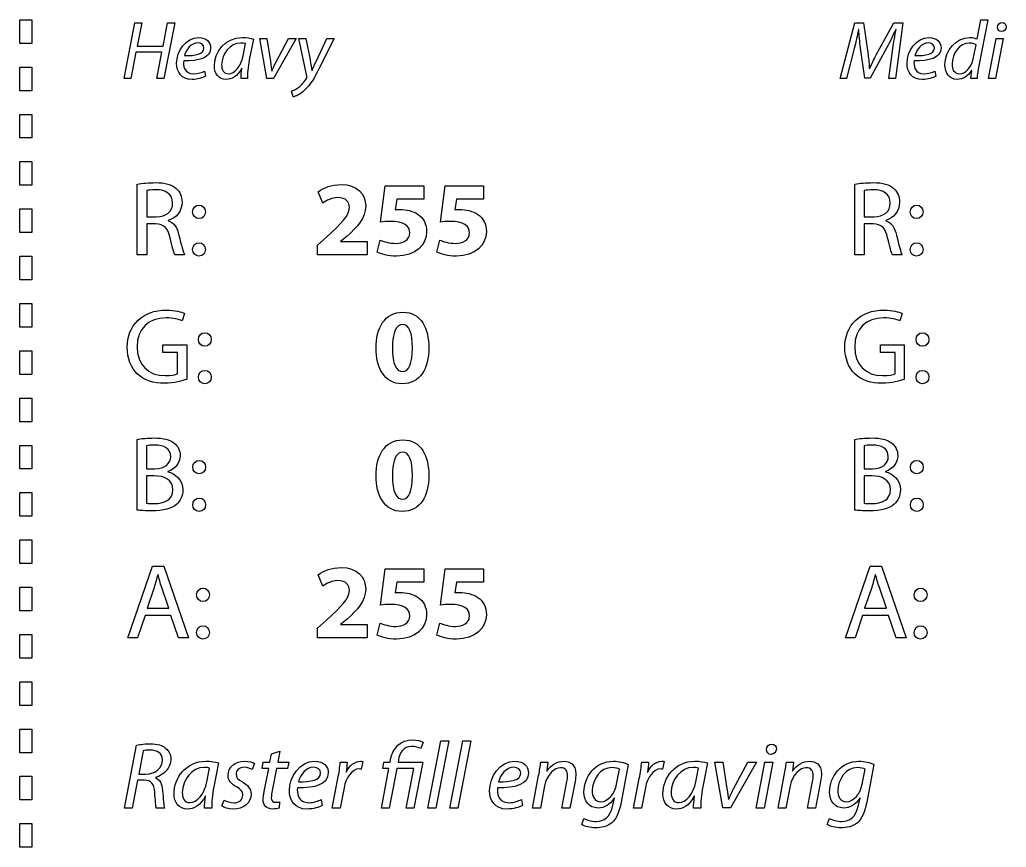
# Model space of a CAD drawing. Extents: x 0 to 808, y 79 to 394.
# Drawn here: x 648.8 to 696.06, y 276.25 to 315.88 of the extents above; entities that cross this region are included whole.
import ezdxf

# ---------------------------------------------------------------- set-up
doc = ezdxf.new("R2010")
doc.units = 0
doc.layers.add('Design_Template', color=7, linetype='CONTINUOUS')

msp = doc.modelspace()

# ---------------------------------------------------------------- linework, layer by layer
at = {"layer": 'Design_Template', "color": 7}
for points in [[(649.375411, 314.742747), (648.802456, 314.742747), (648.802456, 315.874754), (649.375411, 315.874754), (649.375411, 314.742747), (649.375411, 314.742747), (649.375411, 314.742747)], [(654.648023, 315.733536), (654.42715, 314.607472), (655.671034, 314.607472), (655.888183, 315.733536), (656.225653, 315.733536), (655.707416, 313.062), (655.37453, 313.062), (655.615171, 314.318527), (654.371287, 314.318527), (654.130073, 313.062), (653.797759, 313.062), (654.315423, 315.733536), (654.648023, 315.733536), (654.648023, 315.733536)], [(688.784074, 314.505026), (688.414805, 313.062), (688.101399, 313.062), (688.803554, 315.733536), (689.228687, 315.733536), (689.441253, 314.203629)], [(689.834586, 314.19146), (690.673391, 315.733536), (691.106545, 315.733536), (690.76134, 313.062), (690.441345, 313.062), (690.441345, 313.062)], [(694.668889, 314.956696), (694.841921, 315.876452), (695.173661, 315.876452), (695.173661, 315.876169), (695.173661, 315.876169)], [(695.173661, 315.876169), (694.748529, 313.668756)], [(689.000651, 315.408933), (688.992916, 315.408933)], [(690.782825, 315.408933), (690.766496, 315.408933)], [(695.840007, 315.309882), (695.834564, 315.309882), (695.834564, 315.309599), (695.834564, 315.309599)], [(659.994548, 314.949055), (659.797165, 313.950059)], [(661.089177, 313.862612), (661.682758, 314.980185), (662.047443, 314.980185), (660.967424, 313.062), (660.639121, 313.062), (660.301651, 314.980185), (660.643132, 314.980185), (660.643132, 314.980185), (660.643132, 314.980185)], [(660.643132, 314.980185), (660.81158, 313.886667)], [(662.560524, 313.175767), (662.171201, 314.979336), (662.516406, 314.979336), (662.516406, 314.980185), (662.516406, 314.980185)], [(662.516406, 314.980185), (662.708919, 313.94921)], [(663.014304, 313.90959), (663.507904, 314.979336), (663.860844, 314.979336), (663.134624, 313.521029)], [(695.212909, 313.062), (695.586189, 314.980185), (695.919075, 314.980185), (695.545795, 313.062), (695.212909, 313.062), (695.212909, 313.062), (695.212909, 313.062)], [(657.627959, 314.519459), (657.627959, 314.524553), (657.627959, 314.524553)], [(659.509255, 314.156085), (659.621554, 314.734823), (659.621554, 314.734823)], [(690.345088, 314.548608), (689.542093, 313.077848), (689.285409, 313.077848), (689.085161, 314.517195)], [(690.441345, 313.062), (690.633857, 314.505026)], [(692.618285, 314.519459), (692.618285, 314.524553), (692.618285, 314.524553)], [(694.483824, 314.009207), (694.61589, 314.678789), (694.61589, 314.678789)], [(649.375411, 312.478733), (648.802456, 312.478733), (648.802456, 313.61074), (649.375411, 313.61074), (649.375411, 312.478733), (649.375411, 312.478733), (649.375411, 312.478733)], [(657.652023, 313.418299), (657.700152, 313.172937), (657.700152, 313.172937)], [(659.448522, 313.557536), (659.440787, 313.557536)], [(660.872027, 313.414903), (660.883773, 313.414903)], [(662.79744, 313.441788), (662.805175, 313.441788)], [(689.50571, 313.533764), (689.517456, 313.533764)], [(692.642349, 313.418299), (692.69105, 313.172937), (692.69105, 313.172937)], [(694.664018, 313.061434), (694.35978, 313.061434), (694.411919, 313.442071), (694.404757, 313.442071)], [(659.712654, 313.062), (659.404404, 313.062), (659.404404, 313.062), (659.404404, 313.062)], [(661.897902, 312.180733), (661.817975, 312.461753)], [(649.375411, 310.21472), (648.802456, 310.21472), (648.802456, 311.346727), (649.375411, 311.346727), (649.375411, 310.21472), (649.375411, 310.21472), (649.375411, 310.21472)], [(649.375411, 307.950706), (648.802456, 307.950706), (648.802456, 309.082713), (649.375411, 309.082713), (649.375411, 307.950706), (649.375411, 307.950706), (649.375411, 307.950706)], [(655.307208, 306.103554), (654.884081, 306.103554), (654.884081, 304.615531), (654.435457, 304.615531), (654.435457, 308.005043), (654.435171, 308.005043), (654.435171, 308.005043)], [(654.884081, 307.695156), (654.884081, 306.441175), (654.884081, 306.441175)], [(666.093361, 306.191002), (666.314235, 307.928349), (668.16058, 307.928349), (668.16144, 307.291595), (668.16144, 307.291595), (668.16144, 307.291595)], [(668.955268, 306.191002), (669.176715, 307.928349), (671.02306, 307.928349), (671.023633, 307.291595), (671.023633, 307.291595), (671.023633, 307.291595)], [(689.684472, 306.103554), (689.261345, 306.103554), (689.261345, 304.615531), (688.812722, 304.615531), (688.812722, 308.005043), (688.812435, 308.005043), (688.812435, 308.005043)], [(689.261345, 307.695156), (689.261345, 306.441175), (689.261345, 306.441175)], [(663.323986, 307.087551), (663.102539, 307.643084)], [(668.16144, 307.291595), (666.861693, 307.291595), (666.7895, 306.781909)], [(671.023633, 307.291595), (669.723886, 307.291595), (669.651694, 306.781909)], [(649.375411, 305.686693), (648.802456, 305.686693), (648.802456, 306.8187), (649.375411, 306.8187), (649.375411, 305.686693), (649.375411, 305.686693), (649.375411, 305.686693)], [(654.884081, 306.441175), (655.34359, 306.441175)], [(655.921415, 306.267412), (655.921415, 306.251847)], [(657.389897, 306.359105), (657.385027, 306.359105), (657.385027, 306.359105)], [(689.261345, 306.441175), (689.720854, 306.441175)], [(690.298679, 306.267412), (690.298679, 306.251847)], [(691.767161, 306.359105), (691.762291, 306.359105), (691.762291, 306.359105)], [(664.484505, 305.518307), (664.175109, 305.263605), (664.175109, 305.253983), (665.439047, 305.253983), (665.439047, 304.616947), (663.060427, 304.61638), (663.060427, 304.61638), (663.060427, 304.61638)], [(663.060427, 304.61638), (663.060427, 305.085031), (663.494153, 305.472461)], [(665.922907, 304.748542), (666.062135, 305.329828)], [(668.7851, 304.748542), (668.924328, 305.329828)], [(649.375411, 303.422679), (648.802456, 303.422679), (648.802456, 304.554686), (649.375411, 304.554686), (649.375411, 303.422679), (649.375411, 303.422679), (649.375411, 303.422679)], [(656.700346, 304.61638), (656.23654, 304.61638)], [(657.389897, 304.560629), (657.385027, 304.560629), (657.385027, 304.560629)], [(691.07761, 304.61638), (690.613804, 304.61638)], [(691.767161, 304.560629), (691.762291, 304.560629), (691.762291, 304.560629)], [(649.375411, 301.158666), (648.802456, 301.158666), (648.802456, 302.290673), (649.375411, 302.290673), (649.375411, 301.158666), (649.375411, 301.158666), (649.375411, 301.158666)], [(656.699487, 301.816928), (656.591485, 301.454969)], [(691.076751, 301.816928), (690.968749, 301.454969)], [(656.364308, 298.926914), (656.364308, 299.951098), (655.657569, 299.951098), (655.657569, 300.308246), (656.802332, 300.308246), (656.803191, 298.656931), (656.803191, 298.656931), (656.803191, 298.656931)], [(657.668639, 300.246551), (657.663769, 300.246551), (657.663769, 300.246551)], [(666.660299, 300.154859), (666.660299, 300.154859)], [(668.398356, 300.174952), (668.398356, 300.174952)], [(690.741573, 298.926914), (690.741573, 299.951098), (690.034833, 299.951098), (690.034833, 300.308246), (691.179596, 300.308246), (691.180456, 298.656931), (691.180456, 298.656931), (691.180456, 298.656931)], [(692.045903, 300.246551), (692.041033, 300.246551), (692.041033, 300.246551)], [(649.375411, 298.894652), (648.802456, 298.894652), (648.802456, 300.026659), (649.375411, 300.026659), (649.375411, 298.894652), (649.375411, 298.894652), (649.375411, 298.894652)], [(657.668639, 298.447793), (657.663769, 298.447793), (657.663769, 298.447793)], [(692.045903, 298.447793), (692.041033, 298.447793), (692.041033, 298.447793)], [(649.375411, 296.630639), (648.802456, 296.630639), (648.802456, 297.762646), (649.375411, 297.762646), (649.375411, 296.630639), (649.375411, 296.630639), (649.375411, 296.630639)], [(649.375411, 294.366625), (648.802456, 294.366625), (648.802456, 295.498632), (649.375411, 295.498632), (649.375411, 294.366625), (649.375411, 294.366625), (649.375411, 294.366625)], [(654.425144, 292.401178), (654.425144, 295.779936), (654.425144, 295.779936), (654.425144, 295.779936)], [(654.874054, 295.478822), (654.874054, 294.373134), (654.874054, 294.373134)], [(688.802408, 292.401178), (688.802408, 295.779936), (688.802408, 295.779936), (688.802408, 295.779936)], [(689.251318, 295.478822), (689.251318, 294.373134), (689.251318, 294.373134)], [(655.244755, 294.036928), (654.873195, 294.036928), (654.874054, 292.727479), (654.874054, 292.727479), (654.874054, 292.727479)], [(654.874054, 294.373134), (655.281425, 294.373134)], [(655.899929, 294.240689), (655.899929, 294.230501)], [(657.400783, 294.134281), (657.395053, 294.134281), (657.395053, 294.134281)], [(666.660299, 294.042305), (666.660299, 294.042305)], [(668.398356, 294.062398), (668.398356, 294.062398)], [(689.62202, 294.036928), (689.250459, 294.036928), (689.251318, 292.727479), (689.251318, 292.727479), (689.251318, 292.727479)], [(689.251318, 294.373134), (689.658689, 294.373134)], [(690.277193, 294.240689), (690.277193, 294.230501)], [(691.778047, 294.134281), (691.772318, 294.134281), (691.772318, 294.134281)], [(649.375411, 292.102612), (648.802456, 292.102612), (648.802456, 293.234618), (649.375411, 293.234618), (649.375411, 292.102612), (649.375411, 292.102612), (649.375411, 292.102612)], [(657.400783, 292.334956), (657.395053, 292.334956), (657.395053, 292.334956)], [(691.778047, 292.334956), (691.772318, 292.334956), (691.772318, 292.334956)], [(649.375411, 289.838598), (648.802456, 289.838598), (648.802456, 290.970605), (649.375411, 290.970605), (649.375411, 289.838598), (649.375411, 289.838598), (649.375411, 289.838598)], [(654.806732, 287.358371), (654.445771, 286.278437), (653.981391, 286.278437), (655.162537, 289.713228), (655.704265, 289.713228), (656.891713, 286.278437), (656.411577, 286.278437), (656.040016, 287.358371), (654.806732, 287.358371), (654.806732, 287.358371)], [(655.425809, 289.319856), (655.415782, 289.319856)], [(663.323986, 288.749042), (663.102539, 289.304857)], [(666.093361, 287.852492), (666.314235, 289.590406), (668.16058, 289.590406), (668.16144, 288.953652), (668.16144, 288.953652), (668.16144, 288.953652)], [(668.955268, 287.852492), (669.176715, 289.590406), (671.02306, 289.590406), (671.023633, 288.953652), (671.023633, 288.953652), (671.023633, 288.953652)], [(689.183996, 287.358371), (688.823035, 286.278437), (688.358655, 286.278437), (689.539801, 289.713228), (690.081529, 289.713228), (691.268977, 286.278437), (690.788841, 286.278437), (690.41728, 287.358371), (689.183996, 287.358371), (689.183996, 287.358371)], [(689.803073, 289.319856), (689.793047, 289.319856)], [(668.16144, 288.953652), (666.861693, 288.953652), (666.7895, 288.443683)], [(671.023633, 288.953652), (669.723886, 288.953652), (669.651694, 288.443683)], [(649.375411, 287.574585), (648.802456, 287.574585), (648.802456, 288.706591), (649.375411, 288.706591), (649.375411, 287.574585), (649.375411, 287.574585), (649.375411, 287.574585)], [(655.240745, 288.69895), (654.90041, 287.704765), (655.947198, 287.704765), (655.947198, 287.704765)], [(655.947198, 287.704765), (655.606576, 288.693007)], [(689.618009, 288.69895), (689.277674, 287.704765), (690.324462, 287.704765), (690.324462, 287.704765)], [(690.324462, 287.704765), (689.98384, 288.693007)], [(657.580691, 288.021161), (657.57582, 288.021161), (657.57582, 288.021161)], [(691.957955, 288.021161), (691.953085, 288.021161), (691.953085, 288.021161)], [(664.484505, 287.179514), (664.175109, 286.925379), (664.175109, 286.914908), (665.439047, 286.914908), (665.439047, 286.278154), (663.060427, 286.278154), (663.060427, 286.278154)], [(663.060427, 286.278154), (663.060427, 286.746805), (663.494153, 287.133951)], [(665.922907, 286.410316), (666.062135, 286.991318)], [(668.7851, 286.410316), (668.924328, 286.991318)], [(649.375411, 285.310571), (648.802456, 285.310571), (648.802456, 286.442578), (649.375411, 286.442578), (649.375411, 285.310571), (649.375411, 285.310571), (649.375411, 285.310571)], [(657.580691, 286.222403), (657.57582, 286.222403), (657.57582, 286.222403)], [(691.957955, 286.222403), (691.953085, 286.222403), (691.953085, 286.222403)], [(649.375411, 283.046558), (648.802456, 283.046558), (648.802456, 284.178564), (649.375411, 284.178564), (649.375411, 283.046558), (649.375411, 283.046558), (649.375411, 283.046558)], [(649.375411, 280.782544), (648.802456, 280.782544), (648.802456, 281.914551), (649.375411, 281.914551), (649.375411, 280.782544), (649.375411, 280.782544), (649.375411, 280.782544)], [(668.129641, 281.282042), (668.015623, 280.982909)], [(668.358536, 278.133931), (668.977327, 281.349396), (669.357768, 281.349396), (668.733821, 278.133931), (668.358536, 278.133931), (668.358536, 278.133931)], [(669.407615, 278.133931), (670.026979, 281.349396), (670.407421, 281.349396), (669.783473, 278.133931), (669.407615, 278.133931), (669.407615, 278.133931)], [(654.786965, 279.465737), (654.447203, 279.465737), (654.194817, 278.133931), (653.814375, 278.133931), (654.397356, 281.141673), (654.397356, 281.141673)], [(654.722794, 280.874237), (654.50679, 279.755531), (654.50679, 279.755531)], [(660.510206, 278.921242), (660.730794, 280.031458), (660.409653, 280.031458), (660.469527, 280.325779), (660.785798, 280.325779), (660.863433, 280.729057), (661.263069, 280.851596), (661.263069, 280.851596)], [(661.263069, 280.851596), (661.161656, 280.326628), (661.693071, 280.326628), (661.63377, 280.032307), (661.102355, 280.032307), (660.895232, 278.967371)], [(658.325531, 280.290121), (658.10122, 279.148775)], [(660.049551, 280.267764), (659.943841, 279.981649)], [(664.15964, 280.326345), (664.494245, 280.326345)], [(665.23221, 280.366532), (665.158872, 279.995233)], [(666.126019, 278.133931), (666.488699, 280.026647), (666.195633, 280.026647), (666.25035, 280.326345), (666.548573, 280.326345), (666.566335, 280.435018)], [(666.943052, 280.426528), (666.924717, 280.326345), (668.112452, 280.326345), (667.689898, 278.133931), (667.309456, 278.133931), (667.675861, 280.026647), (666.864557, 280.026647), (666.501877, 278.133931), (666.126019, 278.133931), (666.126019, 278.133931)], [(673.766939, 280.326345), (674.106701, 280.326345), (674.052557, 279.8959), (674.060865, 279.8959)], [(678.597518, 280.326345), (678.932123, 280.326345)], [(679.670661, 280.366532), (679.597323, 279.995233)], [(681.747334, 280.290121), (681.523023, 279.148775)], [(682.99838, 279.049725), (683.677045, 280.327194), (684.094442, 280.327194), (682.860585, 278.13478), (682.484727, 278.13478), (682.099701, 280.327194), (682.489883, 280.326345), (682.489883, 280.326345), (682.489883, 280.326345)], [(682.489883, 280.326345), (682.682969, 279.075478)], [(684.080118, 278.133931), (684.505823, 280.326345), (684.886838, 280.326345), (684.459987, 278.133931), (684.080118, 278.133931), (684.080118, 278.133931)], [(684.795452, 280.701889), (684.790295, 280.701889), (684.790295, 280.701606), (684.790582, 280.701606)], [(685.532558, 280.326345), (685.872893, 280.326345), (685.818175, 279.8959), (685.827056, 279.8959)], [(657.771198, 279.384233), (657.899253, 280.045608), (657.899253, 280.045608)], [(663.215984, 279.801377), (663.215984, 279.805056), (663.215984, 279.805056)], [(664.434371, 279.850336), (664.448409, 279.850336)], [(672.804949, 279.801377), (672.804949, 279.805056), (672.804949, 279.805056), (672.804949, 279.805056)], [(677.39374, 279.270749), (677.535833, 279.999761), (677.535833, 279.999761)], [(677.952371, 280.221352), (677.613182, 278.409858)], [(678.872822, 279.850336), (678.88686, 279.850336)], [(681.193574, 279.384233), (681.321629, 280.045608), (681.321629, 280.045608)], [(689.159359, 279.270749), (689.301452, 279.999761), (689.301452, 279.999761)], [(689.718276, 280.221352), (689.378514, 278.409858)], [(649.375411, 278.51853), (648.802456, 278.51853), (648.802456, 279.650537), (649.375411, 279.650537), (649.375411, 278.51853), (649.375411, 278.51853), (649.375411, 278.51853)], [(654.50679, 279.755531), (654.846552, 279.755531)], [(655.305202, 279.59705), (655.300619, 279.587994)], [(663.774901, 278.133931), (664.045049, 279.546959)], [(673.364152, 278.133931), (673.661802, 279.687327)], [(675.404729, 279.410835), (675.156926, 278.133365), (674.776485, 278.133365), (675.01999, 279.397251)], [(678.213352, 278.133931), (678.4835, 279.546959)], [(685.129771, 278.133931), (685.427421, 279.687327)], [(687.170061, 279.410835), (686.923404, 278.133365), (686.54239, 278.133365), (686.785895, 279.397251)], [(664.337255, 279.098118), (664.153051, 278.133931), (663.774901, 278.133931), (663.774901, 278.133931), (663.774901, 278.133931)], [(673.945987, 279.197169), (673.744594, 278.132516), (673.364152, 278.132516), (673.364152, 278.133931), (673.364152, 278.133931)], [(678.775706, 279.098118), (678.592075, 278.133931), (678.213352, 278.133931), (678.213352, 278.133931), (678.213352, 278.133931)], [(685.711892, 279.197169), (685.509926, 278.132516), (685.130057, 278.132516), (685.130057, 278.133931), (685.129771, 278.133931), (685.129771, 278.133931)], [(657.703016, 278.700218), (657.693563, 278.700218)], [(658.485672, 278.23751), (658.590809, 278.514002), (658.590809, 278.514002)], [(661.243588, 278.423442), (661.225254, 278.124309)], [(663.244631, 278.542303), (663.298776, 278.26015), (663.298776, 278.26015)], [(672.83331, 278.542303), (672.88774, 278.26015), (672.88774, 278.26015)], [(677.219276, 278.2743), (677.292614, 278.600035), (677.279149, 278.600035)], [(681.124819, 278.700218), (681.115366, 278.700218)], [(682.751151, 278.537209), (682.765188, 278.537209)], [(688.984894, 278.2743), (689.058233, 278.600035), (689.044768, 278.600035)], [(655.740361, 278.133931), (655.345882, 278.133931)], [(658.00439, 278.133931), (657.652023, 278.133931), (657.652023, 278.133931), (657.652023, 278.133931)], [(681.426193, 278.133931), (681.073827, 278.133931), (681.073827, 278.133931), (681.073827, 278.133931)], [(675.724438, 277.34096), (675.834445, 277.634999), (675.834445, 277.634999)], [(687.48977, 277.34096), (687.600064, 277.634999), (687.600064, 277.634999)], [(649.375411, 276.254517), (648.802456, 276.254517), (648.802456, 277.386524), (649.375411, 277.386524), (649.375411, 276.254517), (649.375411, 276.254517), (649.375411, 276.254517)]]:
    msp.add_lwpolyline(points, dxfattribs=at)
for points in [[(695.646635, 315.515908), (695.650646, 315.642692), (695.746902, 315.737781), (695.867223, 315.737781)], [(695.867223, 315.737781), (695.987543, 315.737781), (696.064319, 315.65005), (696.064319, 315.531473)], [(688.992916, 315.408933), (688.932469, 315.163005), (688.847958, 314.758595), (688.784074, 314.505026)], [(689.085161, 314.517195), (689.044195, 314.826233), (689.01698, 315.136119), (689.000651, 315.408933)], [(690.766496, 315.408933), (690.641592, 315.139232), (690.493483, 314.822271), (690.345088, 314.548608)], [(690.633857, 314.505026), (690.67024, 314.758595), (690.730687, 315.151118), (690.782825, 315.408933)], [(695.834564, 315.309599), (695.721979, 315.309599), (695.646635, 315.396764), (695.646635, 315.515908)], [(696.064319, 315.531473), (696.059735, 315.401009), (695.96749, 315.309882), (695.840007, 315.309882)], [(656.319904, 313.790163), (656.319904, 314.369468), (656.753631, 315.023202), (657.379011, 315.023202)], [(657.330882, 314.766236), (657.014325, 314.766236), (656.776836, 314.46116), (656.696908, 314.159198)], [(657.627959, 314.524553), (657.627959, 314.679072), (657.507639, 314.766236), (657.330882, 314.766236)], [(657.379011, 315.023202), (657.74828, 315.023202), (657.9491, 314.805007), (657.9491, 314.531911)], [(658.128721, 313.652625), (658.128721, 314.31881), (658.626046, 315.024617), (659.472586, 315.024617)], [(659.472586, 315.024617), (659.65765, 315.024617), (659.861909, 314.992638), (659.994548, 314.949055)], [(691.31023, 313.790163), (691.31023, 314.369468), (691.743956, 315.023202), (692.369909, 315.023202)], [(692.321781, 314.766236), (692.005224, 314.766236), (691.767734, 314.46116), (691.687807, 314.159198)], [(692.618285, 314.524553), (692.618285, 314.679072), (692.497964, 314.766236), (692.321781, 314.766236)], [(692.369909, 315.023202), (692.739178, 315.023202), (692.939426, 314.805007), (692.939426, 314.531911)], [(693.124204, 313.7163), (693.124204, 314.397768), (693.637857, 315.024051), (694.324257, 315.024051)], [(694.324257, 315.024051), (694.448588, 315.024051), (694.584378, 314.996034), (694.668889, 314.956696)], [(657.9491, 314.531911), (657.9491, 314.028734), (657.375, 313.893459), (656.656515, 313.905062)], [(656.696908, 314.159198), (657.218297, 314.15467), (657.627959, 314.223439), (657.627959, 314.519459)], [(659.388935, 314.762557), (658.887027, 314.762557), (658.477937, 314.243249), (658.47364, 313.712055)], [(659.621554, 314.734823), (659.572853, 314.746709), (659.500661, 314.762557), (659.388935, 314.762557)], [(692.939426, 314.531911), (692.939426, 314.028734), (692.365898, 313.893459), (691.646841, 313.905062)], [(691.687807, 314.159198), (692.208622, 314.15467), (692.618285, 314.223439), (692.618285, 314.519459)], [(694.294749, 314.758029), (693.829797, 314.758029), (693.468263, 314.269851), (693.468263, 313.759033)], [(694.61589, 314.678789), (694.548282, 314.722371), (694.435123, 314.758029), (694.294749, 314.758029)], [(656.656515, 313.905062), (656.640186, 313.822143), (656.652504, 313.643568), (656.696908, 313.540839)], [(658.8071, 313.288118), (659.084123, 313.288118), (659.412999, 313.644983), (659.509255, 314.156085)], [(659.797165, 313.950059), (659.732707, 313.616966), (659.705492, 313.276232), (659.712654, 313.062)], [(660.81158, 313.886667), (660.840801, 313.668473), (660.864865, 313.521878), (660.872027, 313.414903)], [(660.883773, 313.414903), (660.924739, 313.517633), (660.976018, 313.6447), (661.089177, 313.862612)], [(662.708919, 313.94921), (662.753036, 313.72762), (662.777101, 313.584987), (662.79744, 313.441788)], [(662.805175, 313.441788), (662.857887, 313.565177), (662.91375, 313.69932), (663.014304, 313.90959)], [(689.441253, 314.203629), (689.469327, 313.973831), (689.501126, 313.731582), (689.50571, 313.533764)], [(689.517456, 313.533764), (689.601966, 313.731582), (689.718276, 313.969869), (689.834586, 314.19146)], [(691.646841, 313.905062), (691.630511, 313.822143), (691.64283, 313.643568), (691.687807, 313.540839)], [(693.833521, 313.287552), (694.089918, 313.287552), (694.399314, 313.576497), (694.483824, 314.009207)], [(657.058443, 313.017852), (656.544789, 313.017852), (656.319904, 313.36651), (656.319904, 313.790163)], [(656.696908, 313.540839), (656.773684, 313.369906), (656.929528, 313.282741), (657.130635, 313.282741)], [(657.130635, 313.282741), (657.35953, 313.282741), (657.531703, 313.354624), (657.652023, 313.418299)], [(658.68592, 313.018701), (658.345585, 313.018701), (658.128721, 313.288118), (658.128721, 313.652625)], [(658.47364, 313.712055), (658.47364, 313.498106), (658.550989, 313.288118), (658.8071, 313.288118)], [(659.440787, 313.557536), (659.228221, 313.161334), (658.962943, 313.018701), (658.68592, 313.018701)], [(659.404404, 313.062), (659.404404, 313.176616), (659.424458, 313.359435), (659.448522, 313.557536)], [(663.134624, 313.521029), (662.925496, 313.10445), (662.728972, 312.767961), (662.464267, 312.513543)], [(692.048768, 313.017852), (691.535114, 313.017852), (691.31023, 313.36651), (691.31023, 313.790163)], [(691.687807, 313.540839), (691.76401, 313.369906), (691.92014, 313.282741), (692.12096, 313.282741)], [(692.12096, 313.282741), (692.349856, 313.282741), (692.522028, 313.354624), (692.642349, 313.418299)], [(693.706039, 313.018135), (693.329608, 313.018135), (693.124204, 313.323211), (693.124204, 313.7163)], [(693.468263, 313.759033), (693.468263, 313.529236), (693.54819, 313.287552), (693.833521, 313.287552)], [(694.404757, 313.442071), (694.228, 313.168409), (693.982776, 313.018135), (693.706039, 313.018135)], [(694.748529, 313.668756), (694.708136, 313.470371), (694.676337, 313.248215), (694.664018, 313.061434)], [(657.700152, 313.172937), (657.555767, 313.089451), (657.319137, 313.017852), (657.058443, 313.017852)], [(662.174925, 312.647969), (662.302981, 312.747302), (662.443641, 312.901538), (662.548778, 313.088319)], [(662.548778, 313.088319), (662.564534, 313.119732), (662.564534, 313.143504), (662.560524, 313.175767)], [(692.69105, 313.172937), (692.546093, 313.089451), (692.309462, 313.017852), (692.048768, 313.017852)], [(661.817975, 312.461753), (661.901913, 312.49345), (662.042287, 312.544956), (662.174925, 312.647969)], [(662.464267, 312.513543), (662.247118, 312.295348), (662.011061, 312.204505), (661.897902, 312.180733)], [(654.435171, 308.005043), (654.662347, 308.050889), (654.987499, 308.076359), (655.296894, 308.076359)], [(655.327834, 307.736474), (655.111257, 307.736474), (654.956273, 307.716098), (654.884081, 307.695156)], [(655.296894, 308.076359), (655.77703, 308.076359), (656.085853, 307.989761), (656.303002, 307.796471)], [(656.127392, 307.093777), (656.127392, 307.536675), (655.80224, 307.730531), (655.327834, 307.736474)], [(656.303002, 307.796471), (656.47804, 307.643367), (656.576588, 307.409041), (656.576588, 307.143869)], [(663.102539, 307.643084), (663.354925, 307.831563), (663.747112, 307.984667), (664.200892, 307.984667)], [(664.200892, 307.984667), (664.958911, 307.984667), (665.376881, 307.546297), (665.376881, 306.944918)], [(688.812435, 308.005043), (689.039612, 308.050889), (689.364763, 308.076359), (689.674159, 308.076359)], [(689.705098, 307.736474), (689.488521, 307.736474), (689.333537, 307.716098), (689.261345, 307.695156)], [(689.674159, 308.076359), (690.154294, 308.076359), (690.463117, 307.989761), (690.680267, 307.796471)], [(690.504656, 307.093777), (690.504656, 307.536675), (690.179504, 307.730531), (689.705098, 307.736474)], [(690.680267, 307.796471), (690.855304, 307.643367), (690.953852, 307.409041), (690.953852, 307.143869)], [(664.041324, 307.362912), (663.751982, 307.362912), (663.499023, 307.220279), (663.323986, 307.087551)], [(664.59308, 306.878696), (664.59308, 307.148963), (664.428069, 307.362912), (664.041324, 307.362912)], [(655.34359, 306.441175), (655.823153, 306.441175), (656.127392, 306.700971), (656.127392, 307.093777)], [(656.576588, 307.143869), (656.576588, 306.690217), (656.287246, 306.389669), (655.921415, 306.267412)], [(657.085658, 306.675218), (657.085658, 306.863697), (657.214859, 307.000953), (657.395053, 307.000953)], [(657.395053, 307.000953), (657.57582, 307.000953), (657.694422, 306.863697), (657.699292, 306.675218)], [(663.494153, 305.472461), (664.226675, 306.119402), (664.58248, 306.492116), (664.59308, 306.878696)], [(665.376881, 306.944918), (665.376881, 306.389386), (664.968938, 305.946205), (664.484505, 305.518307)], [(666.7895, 306.781909), (666.861693, 306.792381), (666.923285, 306.792381), (667.006077, 306.792381)], [(667.006077, 306.792381), (667.325499, 306.792381), (667.650651, 306.720781), (667.887854, 306.552395)], [(669.651694, 306.781909), (669.723886, 306.792381), (669.785479, 306.792381), (669.868271, 306.792381)], [(669.868271, 306.792381), (670.187693, 306.792381), (670.512844, 306.720781), (670.750048, 306.552395)], [(689.720854, 306.441175), (690.200417, 306.441175), (690.504656, 306.700971), (690.504656, 307.093777)], [(690.953852, 307.143869), (690.953852, 306.690217), (690.66451, 306.389669), (690.298679, 306.267412)], [(691.462922, 306.675218), (691.462922, 306.863697), (691.592123, 307.000953), (691.772318, 307.000953)], [(691.772318, 307.000953), (691.953085, 307.000953), (692.071686, 306.863697), (692.076556, 306.675218)], [(657.385027, 306.359105), (657.209989, 306.359105), (657.085658, 306.496361), (657.085658, 306.675218)], [(657.699292, 306.675218), (657.699292, 306.496361), (657.580691, 306.359105), (657.389897, 306.359105)], [(667.887854, 306.552395), (668.140813, 306.384292), (668.295797, 306.109214), (668.295797, 305.721502)], [(670.750048, 306.552395), (671.003007, 306.384292), (671.157991, 306.109214), (671.157991, 305.721502)], [(691.762291, 306.359105), (691.587253, 306.359105), (691.462922, 306.496361), (691.462922, 306.675218)], [(692.076556, 306.675218), (692.076556, 306.496361), (691.957955, 306.359105), (691.767161, 306.359105)], [(656.00392, 305.436519), (655.901648, 305.910264), (655.715151, 306.088838), (655.307208, 306.103554)], [(655.921415, 306.251847), (656.19013, 306.160155), (656.349412, 305.915641), (656.431631, 305.558776)], [(666.547141, 306.221283), (666.361503, 306.221283), (666.232016, 306.211095), (666.093361, 306.191002)], [(667.491083, 305.671128), (667.491083, 306.012428), (667.217497, 306.221283), (666.547141, 306.221283)], [(669.409048, 306.221283), (669.223984, 306.221283), (669.094496, 306.211095), (668.955268, 306.191002)], [(670.35299, 305.671128), (670.35299, 306.012428), (670.079977, 306.221283), (669.409048, 306.221283)], [(690.381184, 305.436519), (690.278912, 305.910264), (690.092415, 306.088838), (689.684472, 306.103554)], [(690.298679, 306.251847), (690.567395, 306.160155), (690.726676, 305.915641), (690.808895, 305.558776)], [(656.23654, 304.61638), (656.179531, 304.717978), (656.102182, 305.008904), (656.00392, 305.436519)], [(656.431631, 305.558776), (656.545076, 305.08022), (656.628154, 304.748825), (656.700346, 304.61638)], [(666.062135, 305.329828), (666.211389, 305.258228), (666.515915, 305.166819), (666.820153, 305.166819)], [(666.820153, 305.166819), (667.145305, 305.166819), (667.491083, 305.319357), (667.491083, 305.671128)], [(668.295797, 305.721502), (668.295797, 305.104841), (667.759226, 304.560063), (666.856822, 304.560063)], [(668.924328, 305.329828), (669.073297, 305.258228), (669.378108, 305.166819), (669.682061, 305.166819)], [(669.682061, 305.166819), (670.007785, 305.166819), (670.35299, 305.319357), (670.35299, 305.671128)], [(671.157991, 305.721502), (671.157991, 305.104841), (670.621419, 304.560063), (669.719016, 304.560063)], [(690.613804, 304.61638), (690.556795, 304.717978), (690.479446, 305.008904), (690.381184, 305.436519)], [(690.808895, 305.558776), (690.92234, 305.08022), (691.005418, 304.748825), (691.07761, 304.61638)], [(657.085658, 304.876459), (657.085658, 305.065221), (657.214859, 305.197666), (657.395053, 305.197666)], [(657.385027, 304.560629), (657.209989, 304.560629), (657.085658, 304.698168), (657.085658, 304.876459)], [(657.699292, 304.876459), (657.699292, 304.698168), (657.580691, 304.560629), (657.389897, 304.560629)], [(657.395053, 305.197666), (657.57582, 305.197666), (657.694422, 305.065221), (657.699292, 304.876459)], [(691.462922, 304.876459), (691.462922, 305.065221), (691.592123, 305.197666), (691.772318, 305.197666)], [(691.762291, 304.560629), (691.587253, 304.560629), (691.462922, 304.698168), (691.462922, 304.876459)], [(692.076556, 304.876459), (692.076556, 304.698168), (691.957955, 304.560629), (691.767161, 304.560629)], [(691.772318, 305.197666), (691.953085, 305.197666), (692.071686, 305.065221), (692.076556, 304.876459)], [(666.856822, 304.560063), (666.449452, 304.560063), (666.109403, 304.651473), (665.922907, 304.748542)], [(669.719016, 304.560063), (669.311073, 304.560063), (668.971597, 304.651473), (668.7851, 304.748542)], [(653.950738, 300.201837), (653.956468, 301.225454), (654.668077, 301.975126), (655.832893, 301.975126)], [(655.822007, 301.602412), (654.97604, 301.602412), (654.424285, 301.082538), (654.424285, 300.221364)], [(656.591485, 301.454969), (656.405848, 301.536756), (656.173515, 301.602412), (655.822007, 301.602412)], [(655.832893, 301.975126), (656.23568, 301.975126), (656.550232, 301.888244), (656.699487, 301.816928)], [(665.871054, 300.154859), (665.871054, 301.11282), (666.283295, 301.871547), (667.150748, 301.871547)], [(667.150748, 301.871547), (668.047995, 301.872113), (668.398356, 301.081972), (668.398356, 300.174952)], [(688.328002, 300.201837), (688.333732, 301.225454), (689.045341, 301.975126), (690.210157, 301.975126)], [(690.199271, 301.602412), (689.353304, 301.602412), (688.801549, 301.082538), (688.801549, 300.221364)], [(690.968749, 301.454969), (690.783112, 301.536756), (690.550779, 301.602412), (690.199271, 301.602412)], [(690.210157, 301.975126), (690.612944, 301.975126), (690.927496, 301.888244), (691.076751, 301.816928)], [(667.139862, 301.2863), (666.851093, 301.2863), (666.655429, 300.924057), (666.660299, 300.154859)], [(667.614268, 300.16533), (667.614268, 300.89887), (667.454127, 301.2863), (667.139862, 301.2863)], [(657.3644, 300.562381), (657.3644, 300.75086), (657.493029, 300.888116), (657.673796, 300.888116)], [(657.673796, 300.888116), (657.854563, 300.888116), (657.973164, 300.75086), (657.978034, 300.562381)], [(691.741665, 300.562381), (691.741665, 300.75086), (691.870293, 300.888116), (692.05106, 300.888116)], [(692.05106, 300.888116), (692.231827, 300.888116), (692.350429, 300.75086), (692.355299, 300.562381)], [(654.435171, 298.922386), (654.135802, 299.207652), (653.950738, 299.666398), (653.950738, 300.201837)], [(654.424285, 300.221364), (654.424285, 299.350285), (654.955414, 298.835788), (655.765571, 298.835788)], [(657.663769, 300.246551), (657.488731, 300.246551), (657.3644, 300.383807), (657.3644, 300.562381)], [(657.978034, 300.562381), (657.978034, 300.383807), (657.859433, 300.246551), (657.668639, 300.246551)], [(667.124392, 298.44751), (666.258372, 298.44751), (665.876784, 299.217557), (665.871054, 300.154859)], [(666.660299, 300.154859), (666.655142, 299.395565), (666.840493, 299.033889), (667.144732, 299.033889)], [(668.398356, 300.174952), (668.398356, 299.151052), (667.980959, 298.44751), (667.124392, 298.44751)], [(667.144732, 299.033889), (667.448971, 299.033889), (667.614268, 299.410847), (667.614268, 300.16533)], [(688.812435, 298.922386), (688.513066, 299.207652), (688.328002, 299.666398), (688.328002, 300.201837)], [(688.801549, 300.221364), (688.801549, 299.350285), (689.332678, 298.835788), (690.142835, 298.835788)], [(692.041033, 300.246551), (691.865996, 300.246551), (691.741665, 300.383807), (691.741665, 300.562381)], [(692.355299, 300.562381), (692.355299, 300.383807), (692.236697, 300.246551), (692.045903, 300.246551)], [(655.734918, 298.468452), (655.208946, 298.468452), (654.775219, 298.600614), (654.435171, 298.922386)], [(655.765571, 298.835788), (656.05921, 298.835788), (656.26089, 298.876823), (656.364308, 298.926914)], [(657.3644, 298.76334), (657.3644, 298.952385), (657.493029, 299.084546), (657.673796, 299.084546)], [(657.663769, 298.447793), (657.488731, 298.447793), (657.3644, 298.585331), (657.3644, 298.76334)], [(657.978034, 298.76334), (657.978034, 298.585331), (657.859433, 298.447793), (657.668639, 298.447793)], [(657.673796, 299.084546), (657.854563, 299.084546), (657.973164, 298.952385), (657.978034, 298.76334)], [(690.112182, 298.468452), (689.58621, 298.468452), (689.152484, 298.600614), (688.812435, 298.922386)], [(690.142835, 298.835788), (690.436474, 298.835788), (690.638154, 298.876823), (690.741573, 298.926914)], [(691.741665, 298.76334), (691.741665, 298.952385), (691.870293, 299.084546), (692.05106, 299.084546)], [(692.041033, 298.447793), (691.865996, 298.447793), (691.741665, 298.585331), (691.741665, 298.76334)], [(692.355299, 298.76334), (692.355299, 298.585331), (692.236697, 298.447793), (692.045903, 298.447793)], [(692.05106, 299.084546), (692.231827, 299.084546), (692.350429, 298.952385), (692.355299, 298.76334)], [(656.803191, 298.656931), (656.602371, 298.585614), (656.204454, 298.468452), (655.734918, 298.468452)], [(691.180456, 298.656931), (690.979635, 298.585614), (690.581718, 298.468452), (690.112182, 298.468452)], [(654.425144, 295.779936), (654.621668, 295.820971), (654.931063, 295.851252), (655.245328, 295.851252)], [(655.271398, 295.509386), (655.064848, 295.509386), (654.946246, 295.493255), (654.874054, 295.478822)], [(655.245328, 295.851252), (655.693379, 295.851252), (655.982148, 295.774559), (656.199298, 295.601362)], [(656.034573, 294.949043), (656.034573, 295.351471), (655.725178, 295.509386), (655.271398, 295.509386)], [(656.199298, 295.601362), (656.380065, 295.468634), (656.488067, 295.265156), (656.488067, 294.994889)], [(665.871054, 294.042022), (665.871054, 295.000266), (666.283295, 295.758428), (667.150748, 295.758428)], [(667.150748, 295.758428), (668.047995, 295.759277), (668.398356, 294.969419), (668.398356, 294.062398)], [(688.802408, 295.779936), (688.998932, 295.820971), (689.308327, 295.851252), (689.622593, 295.851252)], [(689.648662, 295.509386), (689.442112, 295.509386), (689.32351, 295.493255), (689.251318, 295.478822)], [(689.622593, 295.851252), (690.070643, 295.851252), (690.359412, 295.774559), (690.576562, 295.601362)], [(690.411837, 294.949043), (690.411837, 295.351471), (690.102442, 295.509386), (689.648662, 295.509386)], [(690.576562, 295.601362), (690.757329, 295.468634), (690.865331, 295.265156), (690.865331, 294.994889)], [(655.281425, 294.373134), (655.755831, 294.373134), (656.034573, 294.617648), (656.034573, 294.949043)], [(656.488067, 294.994889), (656.488067, 294.663211), (656.26662, 294.373134), (655.899929, 294.240689)], [(667.139862, 295.173463), (666.851093, 295.173746), (666.655429, 294.811504), (666.660299, 294.042305)], [(667.614268, 294.052493), (667.614268, 294.786317), (667.454127, 295.173463), (667.139862, 295.173463)], [(689.658689, 294.373134), (690.133095, 294.373134), (690.411837, 294.617648), (690.411837, 294.949043)], [(690.865331, 294.994889), (690.865331, 294.663211), (690.643884, 294.373134), (690.277193, 294.240689)], [(657.096258, 294.449828), (657.096258, 294.638307), (657.224886, 294.775563), (657.405653, 294.775563)], [(657.395053, 294.134281), (657.220016, 294.134281), (657.096258, 294.271254), (657.096258, 294.449828)], [(657.709605, 294.449828), (657.709605, 294.271254), (657.591577, 294.134281), (657.400783, 294.134281)], [(657.405653, 294.775563), (657.585847, 294.775563), (657.704449, 294.638307), (657.709605, 294.449828)], [(691.473522, 294.449828), (691.473522, 294.638307), (691.60215, 294.775563), (691.782917, 294.775563)], [(691.772318, 294.134281), (691.59728, 294.134281), (691.473522, 294.271254), (691.473522, 294.449828)], [(692.08687, 294.449828), (692.08687, 294.271254), (691.968841, 294.134281), (691.778047, 294.134281)], [(691.782917, 294.775563), (691.963111, 294.775563), (692.081713, 294.638307), (692.08687, 294.449828)], [(656.142289, 293.374138), (656.142289, 293.843072), (655.734345, 294.036928), (655.244755, 294.036928)], [(655.899929, 294.230501), (656.229378, 294.148997), (656.617268, 293.879013), (656.617268, 293.369327)], [(667.124392, 292.334956), (666.258372, 292.334956), (665.876784, 293.105004), (665.871054, 294.042022)], [(666.660299, 294.042305), (666.655142, 293.283012), (666.840493, 292.921053), (667.144732, 292.921053)], [(668.398356, 294.062398), (668.398356, 293.038781), (667.980959, 292.334956), (667.124392, 292.334956)], [(667.144732, 292.921053), (667.448971, 292.921053), (667.614268, 293.298294), (667.614268, 294.052493)], [(690.519553, 293.374138), (690.519553, 293.843072), (690.111609, 294.036928), (689.62202, 294.036928)], [(690.277193, 294.230501), (690.606642, 294.148997), (690.994532, 293.879013), (690.994532, 293.369327)], [(655.249912, 292.707386), (655.714292, 292.707386), (656.142289, 292.875772), (656.142289, 293.374138)], [(656.617268, 293.369327), (656.617268, 293.073873), (656.498666, 292.849453), (656.323056, 292.681067)], [(689.627176, 292.707386), (690.091556, 292.707386), (690.519553, 292.875772), (690.519553, 293.374138)], [(690.994532, 293.369327), (690.994532, 293.073873), (690.87593, 292.849453), (690.70032, 292.681067)], [(654.874054, 292.727479), (654.962002, 292.711914), (655.090631, 292.707386), (655.249912, 292.707386)], [(656.323056, 292.681067), (656.080696, 292.462307), (655.688509, 292.35986), (655.121857, 292.35986)], [(657.096258, 292.650786), (657.096258, 292.839548), (657.224886, 292.971993), (657.405653, 292.971993)], [(657.395053, 292.334956), (657.220016, 292.334956), (657.096258, 292.472495), (657.096258, 292.650786)], [(657.709605, 292.650786), (657.709605, 292.472495), (657.591577, 292.334956), (657.400783, 292.334956)], [(657.405653, 292.971993), (657.585847, 292.971993), (657.704449, 292.839548), (657.709605, 292.650786)], [(689.251318, 292.727479), (689.339267, 292.711914), (689.467895, 292.707386), (689.627176, 292.707386)], [(690.70032, 292.681067), (690.45796, 292.462307), (690.065773, 292.35986), (689.499121, 292.35986)], [(691.473522, 292.650786), (691.473522, 292.839548), (691.60215, 292.971993), (691.782917, 292.971993)], [(691.772318, 292.334956), (691.59728, 292.334956), (691.473522, 292.472495), (691.473522, 292.650786)], [(692.08687, 292.650786), (692.08687, 292.472495), (691.968841, 292.334956), (691.778047, 292.334956)], [(691.782917, 292.971993), (691.963111, 292.971993), (692.081713, 292.839548), (692.08687, 292.650786)], [(655.121857, 292.35986), (654.812461, 292.35986), (654.575258, 292.379953), (654.425144, 292.401178)], [(689.499121, 292.35986), (689.189726, 292.35986), (688.952523, 292.379953), (688.802408, 292.401178)], [(655.415782, 289.319856), (655.364216, 289.116378), (655.307208, 288.907523), (655.240745, 288.69895)], [(655.606576, 288.693007), (655.529227, 288.917428), (655.477948, 289.121472), (655.425809, 289.319856)], [(663.102539, 289.304857), (663.354925, 289.493336), (663.747112, 289.645874), (664.200892, 289.645874)], [(664.200892, 289.645874), (664.958911, 289.645874), (665.376881, 289.207787), (665.376881, 288.606409)], [(689.793047, 289.319856), (689.741481, 289.116378), (689.684472, 288.907523), (689.618009, 288.69895)], [(689.98384, 288.693007), (689.906492, 288.917428), (689.855212, 289.121472), (689.803073, 289.319856)], [(664.041324, 289.024685), (663.751982, 289.024685), (663.499023, 288.882052), (663.323986, 288.749042)], [(664.59308, 288.540469), (664.59308, 288.81017), (664.428069, 289.024685), (664.041324, 289.024685)], [(657.276452, 288.336708), (657.276452, 288.525187), (657.405653, 288.662726), (657.585847, 288.662726)], [(657.57582, 288.021161), (657.400783, 288.021161), (657.276452, 288.158134), (657.276452, 288.336708)], [(657.890086, 288.336708), (657.890086, 288.158134), (657.771484, 288.021161), (657.580691, 288.021161)], [(657.585847, 288.662726), (657.766614, 288.662726), (657.885216, 288.525187), (657.890086, 288.336708)], [(663.494153, 287.133951), (664.226675, 287.780893), (664.58248, 288.15304), (664.59308, 288.540469)], [(665.376881, 288.606409), (665.376881, 288.050876), (664.968938, 287.607979), (664.484505, 287.179514)], [(666.7895, 288.443683), (666.861693, 288.453871), (666.923285, 288.453871), (667.006077, 288.453871)], [(667.006077, 288.453871), (667.325499, 288.453871), (667.650651, 288.382554), (667.887854, 288.214168)], [(669.651694, 288.443683), (669.723886, 288.453871), (669.785479, 288.453871), (669.868271, 288.453871)], [(669.868271, 288.453871), (670.187693, 288.453871), (670.512844, 288.382554), (670.750048, 288.214168)], [(691.653716, 288.336708), (691.653716, 288.525187), (691.782917, 288.662726), (691.963111, 288.662726)], [(691.953085, 288.021161), (691.778047, 288.021161), (691.653716, 288.158134), (691.653716, 288.336708)], [(692.26735, 288.336708), (692.26735, 288.158134), (692.148749, 288.021161), (691.957955, 288.021161)], [(691.963111, 288.662726), (692.143879, 288.662726), (692.26248, 288.525187), (692.26735, 288.336708)], [(666.547141, 287.882773), (666.361503, 287.882773), (666.232016, 287.872868), (666.093361, 287.852492)], [(667.491083, 287.332901), (667.491083, 287.674201), (667.217497, 287.882773), (666.547141, 287.882773)], [(667.887854, 288.214168), (668.140813, 288.045782), (668.295797, 287.770988), (668.295797, 287.383558)], [(669.409048, 287.882773), (669.223984, 287.882773), (669.094496, 287.872868), (668.955268, 287.852492)], [(670.35299, 287.332901), (670.35299, 287.674201), (670.079977, 287.882773), (669.409048, 287.882773)], [(670.750048, 288.214168), (671.003007, 288.045782), (671.157991, 287.770988), (671.157991, 287.383558)], [(668.295797, 287.383558), (668.295797, 286.766332), (667.759226, 286.221837), (666.856822, 286.221837)], [(671.157991, 287.383558), (671.157991, 286.766332), (670.621419, 286.221837), (669.719016, 286.221837)], [(666.062135, 286.991318), (666.211389, 286.920002), (666.515915, 286.828309), (666.820153, 286.828309)], [(666.820153, 286.828309), (667.145305, 286.828309), (667.491083, 286.98113), (667.491083, 287.332901)], [(668.924328, 286.991318), (669.073297, 286.920002), (669.378108, 286.828309), (669.682061, 286.828309)], [(669.682061, 286.828309), (670.007785, 286.828309), (670.35299, 286.98113), (670.35299, 287.332901)], [(657.276452, 286.537949), (657.276452, 286.726429), (657.405653, 286.859439), (657.585847, 286.859439)], [(657.57582, 286.222403), (657.400783, 286.222403), (657.276452, 286.359375), (657.276452, 286.537949)], [(657.890086, 286.537949), (657.890086, 286.359375), (657.771484, 286.222403), (657.580691, 286.222403)], [(657.585847, 286.859439), (657.766614, 286.859439), (657.885216, 286.726429), (657.890086, 286.537949)], [(666.856822, 286.221837), (666.449452, 286.221837), (666.109403, 286.313529), (665.922907, 286.410316)], [(669.719016, 286.221837), (669.311073, 286.221837), (668.971597, 286.313529), (668.7851, 286.410316)], [(691.653716, 286.537949), (691.653716, 286.726429), (691.782917, 286.859439), (691.963111, 286.859439)], [(691.953085, 286.222403), (691.778047, 286.222403), (691.653716, 286.359375), (691.653716, 286.537949)], [(692.26735, 286.537949), (692.26735, 286.359375), (692.148749, 286.222403), (691.957955, 286.222403)], [(691.963111, 286.859439), (692.143879, 286.859439), (692.26248, 286.726429), (692.26735, 286.537949)], [(654.397356, 281.141673), (654.584712, 281.182991), (654.842255, 281.209028), (655.07115, 281.209028)], [(655.07115, 281.209028), (655.378254, 281.209028), (655.644678, 281.136579), (655.809689, 280.98772)], [(666.566335, 280.435018), (666.676628, 281.033001), (667.051913, 281.400054), (667.630024, 281.400054)], [(667.630024, 281.400054), (667.837147, 281.400054), (668.052578, 281.341189), (668.129641, 281.282042)], [(655.043935, 280.90565), (654.892961, 280.90565), (654.791549, 280.892066), (654.722794, 280.874237)], [(655.640381, 280.434452), (655.640381, 280.760753), (655.392578, 280.90565), (655.043935, 280.90565)], [(655.809689, 280.98772), (655.951781, 280.865181), (656.039157, 280.688304), (656.039157, 280.480298)], [(667.575307, 281.082809), (667.176244, 281.082809), (667.002353, 280.783393), (666.943052, 280.426528)], [(668.015623, 280.982909), (667.919366, 281.033001), (667.758939, 281.082809), (667.575307, 281.082809)], [(684.575151, 280.937629), (684.580307, 281.082809), (684.689169, 281.191198), (684.827537, 281.191198)], [(684.790582, 280.701606), (684.662526, 280.701606), (684.575151, 280.801788), (684.575151, 280.937629)], [(685.051849, 280.955458), (685.046692, 280.806599), (684.941555, 280.701889), (684.795452, 280.701889)], [(684.827537, 281.191198), (684.96476, 281.191198), (685.051849, 281.091016), (685.051849, 280.955458)], [(654.846552, 279.755531), (655.328407, 279.755531), (655.640381, 280.067965), (655.640381, 280.434452)], [(656.039157, 280.480298), (656.039157, 280.036835), (655.695671, 279.706289), (655.305202, 279.59705)], [(656.193282, 278.80889), (656.193282, 279.569599), (656.762225, 280.376154), (657.729659, 280.376154)], [(657.729659, 280.376154), (657.940506, 280.376154), (658.174558, 280.339929), (658.325531, 280.290121)], [(658.783322, 279.697799), (658.783322, 280.082115), (659.1185, 280.376437), (659.586317, 280.376437)], [(659.586317, 280.376437), (659.787711, 280.376437), (659.966759, 280.322949), (660.049551, 280.267764)], [(661.721719, 278.967088), (661.721719, 279.62818), (662.217038, 280.376154), (662.932658, 280.376154)], [(662.932658, 280.376154), (663.354639, 280.376154), (663.582961, 280.127112), (663.582961, 279.815244)], [(664.045049, 279.546959), (664.099766, 279.832507), (664.136721, 280.121735), (664.15964, 280.326345)], [(664.494245, 280.326345), (664.47591, 280.172109), (664.457289, 280.017873), (664.434371, 279.850336)], [(664.448409, 279.850336), (664.590501, 280.149752), (664.82885, 280.375305), (665.127073, 280.375305)], [(665.127073, 280.375305), (665.158872, 280.375305), (665.204422, 280.370777), (665.23221, 280.366532)], [(671.310683, 278.967088), (671.310683, 279.62818), (671.806003, 280.376154), (672.52105, 280.376154)], [(672.52105, 280.376154), (672.943604, 280.376154), (673.172212, 280.127112), (673.172212, 279.815244)], [(673.661802, 279.687327), (673.712795, 279.931558), (673.739437, 280.144375), (673.766939, 280.326345)], [(674.060865, 279.8959), (674.258247, 280.203806), (674.55647, 280.375588), (674.881622, 280.375588)], [(674.881622, 280.375588), (675.148046, 280.375588), (675.445695, 280.226446), (675.445695, 279.764304)], [(675.834445, 278.89464), (675.829288, 279.637519), (676.385054, 280.375305), (677.242194, 280.375305)], [(677.242194, 280.375305), (677.498878, 280.375305), (677.778766, 280.302856), (677.952371, 280.221352)], [(678.4835, 279.546959), (678.538217, 279.832507), (678.574599, 280.121735), (678.597518, 280.326345)], [(678.932123, 280.326345), (678.914648, 280.172109), (678.89574, 280.017873), (678.872822, 279.850336)], [(678.88686, 279.850336), (679.028379, 280.149752), (679.267301, 280.375305), (679.564951, 280.375305)], [(679.564951, 280.375305), (679.597323, 280.375305), (679.643159, 280.370777), (679.670661, 280.366532)], [(679.615658, 278.80889), (679.615658, 279.569599), (680.184028, 280.376154), (681.151462, 280.376154)], [(681.151462, 280.376154), (681.362309, 280.376154), (681.596361, 280.339929), (681.747334, 280.290121)], [(685.427421, 279.687327), (685.478413, 279.931558), (685.505056, 280.144375), (685.532558, 280.326345)], [(685.827056, 279.8959), (686.024153, 280.203806), (686.322375, 280.375588), (686.64724, 280.375588)], [(686.64724, 280.375588), (686.913664, 280.375588), (687.211887, 280.226446), (687.211887, 279.764304)], [(687.600064, 278.89464), (687.594907, 279.637519), (688.150673, 280.375305), (689.007813, 280.375305)], [(689.007813, 280.375305), (689.264496, 280.375305), (689.544384, 280.302856), (689.718276, 280.221352)], [(657.633402, 280.077021), (657.060448, 280.077021), (656.592631, 279.483283), (656.588334, 278.876811)], [(657.899253, 280.045608), (657.845109, 280.059192), (657.762031, 280.077021), (657.633402, 280.077021)], [(659.558243, 280.081832), (659.328774, 280.081832), (659.163764, 279.941463), (659.163764, 279.751003)], [(659.943841, 279.981649), (659.866206, 280.02693), (659.723254, 280.081832), (659.558243, 280.081832)], [(663.582961, 279.815244), (663.582961, 279.239902), (662.927788, 279.085666), (662.107603, 279.099533)], [(662.876222, 280.081832), (662.513542, 280.081832), (662.243394, 279.733457), (662.152294, 279.389044)], [(662.152294, 279.389044), (662.748166, 279.384233), (663.215984, 279.461492), (663.215984, 279.801377)], [(663.215984, 279.805056), (663.215984, 279.981366), (663.078761, 280.081832), (662.876222, 280.081832)], [(665.057459, 280.004006), (664.727437, 280.004006), (664.433512, 279.609785), (664.337255, 279.098118)], [(665.158872, 279.995233), (665.135954, 280.000327), (665.098998, 280.004006), (665.057459, 280.004006)], [(673.172212, 279.815244), (673.172212, 279.239902), (672.516466, 279.085666), (671.695709, 279.099533)], [(672.465187, 280.081832), (672.102506, 280.081832), (671.832358, 279.733457), (671.741259, 279.389044)], [(671.741259, 279.389044), (672.337131, 279.384233), (672.804949, 279.461492), (672.804949, 279.801377)], [(672.804949, 279.805056), (672.804949, 279.981366), (672.667726, 280.081832), (672.465187, 280.081832)], [(674.703146, 280.062588), (674.432426, 280.062588), (674.0474, 279.740815), (673.945987, 279.197169)], [(675.051789, 279.677988), (675.051789, 279.899579), (674.964414, 280.062588), (674.703146, 280.062588)], [(677.169429, 280.07221), (676.613949, 280.07221), (676.233221, 279.501395), (676.229497, 278.957749)], [(677.535833, 279.999761), (677.467079, 280.031458), (677.329283, 280.07221), (677.169429, 280.07221)], [(679.49591, 280.004006), (679.165888, 280.004006), (678.871963, 279.609785), (678.775706, 279.098118)], [(679.597323, 279.995233), (679.574405, 280.000327), (679.537449, 280.004006), (679.49591, 280.004006)], [(681.055205, 280.077021), (680.482251, 280.077021), (680.014434, 279.483283), (680.01071, 278.876811)], [(681.321629, 280.045608), (681.266912, 280.059192), (681.18412, 280.077021), (681.055205, 280.077021)], [(686.469052, 280.062588), (686.198904, 280.062588), (685.813305, 279.740815), (685.711892, 279.197169)], [(686.817694, 279.677988), (686.817694, 279.899579), (686.730319, 280.062588), (686.469052, 280.062588)], [(688.934474, 280.07221), (688.379282, 280.07221), (687.99884, 279.501395), (687.994543, 278.957749)], [(689.301452, 279.999761), (689.232697, 280.031458), (689.094902, 280.07221), (688.934474, 280.07221)], [(655.272544, 278.872), (655.249626, 279.289144), (655.093496, 279.465737), (654.786965, 279.465737)], [(655.300619, 279.587994), (655.516049, 279.515545), (655.621187, 279.289144), (655.644105, 278.971899)], [(656.968775, 278.391746), (657.285046, 278.391746), (657.660904, 278.798985), (657.771198, 279.384233)], [(659.182958, 279.140002), (658.926274, 279.280371), (658.783322, 279.475642), (658.783322, 279.697799)], [(659.163764, 279.751003), (659.163764, 279.592239), (659.269474, 279.492905), (659.467143, 279.384233)], [(659.467143, 279.384233), (659.714373, 279.243864), (659.88454, 279.053404), (659.88454, 278.80889)], [(675.01999, 279.397251), (675.037752, 279.483566), (675.051789, 279.587428), (675.051789, 279.677988)], [(675.445695, 279.764304), (675.445695, 279.668932), (675.42822, 279.528564), (675.404729, 279.410835)], [(680.390578, 278.391746), (680.706849, 278.391746), (681.08328, 278.798985), (681.193574, 279.384233)], [(686.785895, 279.397251), (686.80423, 279.483566), (686.817694, 279.587428), (686.817694, 279.677988)], [(687.211887, 279.764304), (687.211887, 279.668932), (687.193552, 279.528564), (687.170061, 279.410835)], [(655.345882, 278.133931), (655.32812, 278.197324), (655.295462, 278.518247), (655.272544, 278.872)], [(655.644105, 278.971899), (655.675904, 278.546265), (655.698822, 278.256471), (655.740361, 278.133931)], [(656.588334, 278.876811), (656.588334, 278.632297), (656.675709, 278.391746), (656.968775, 278.391746)], [(658.10122, 279.148775), (658.027309, 278.767572), (657.99551, 278.377879), (658.00439, 278.133931)], [(659.490061, 278.736725), (659.490061, 278.908224), (659.412426, 279.0135), (659.182958, 279.140002)], [(660.46437, 278.508908), (660.46437, 278.635976), (660.478407, 278.762478), (660.510206, 278.921242)], [(660.895232, 278.967371), (660.872314, 278.844548), (660.854266, 278.731914), (660.854266, 278.618996)], [(662.564821, 278.08384), (661.977829, 278.08384), (661.721719, 278.482306), (661.721719, 278.967088)], [(662.107603, 279.099533), (662.089269, 279.004444), (662.101874, 278.8004), (662.152867, 278.682671)], [(672.153786, 278.08384), (671.566794, 278.08384), (671.310683, 278.482306), (671.310683, 278.967088)], [(671.695709, 279.099533), (671.677947, 279.004444), (671.690552, 278.8004), (671.741545, 278.682671)], [(676.508812, 278.133931), (676.063913, 278.133931), (675.834445, 278.505229), (675.834445, 278.89464)], [(676.229497, 278.957749), (676.229497, 278.717198), (676.316873, 278.432781), (676.655775, 278.432781)], [(676.655775, 278.432781), (676.9815, 278.432781), (677.316105, 278.84002), (677.39374, 279.270749)], [(680.01071, 278.876811), (680.01071, 278.632297), (680.097512, 278.391746), (680.390578, 278.391746)], [(681.523023, 279.148775), (681.449112, 278.767572), (681.417886, 278.377879), (681.426193, 278.133931)], [(682.682969, 279.075478), (682.714195, 278.826719), (682.74227, 278.658616), (682.751151, 278.537209)], [(682.765188, 278.537209), (682.810451, 278.654937), (682.870325, 278.8004), (682.99838, 279.049725)], [(688.274431, 278.133931), (687.829532, 278.133931), (687.600064, 278.505229), (687.600064, 278.89464)], [(687.994543, 278.957749), (687.994543, 278.717198), (688.082491, 278.432781), (688.420821, 278.432781)], [(688.420821, 278.432781), (688.747118, 278.432781), (689.081724, 278.84002), (689.159359, 279.270749)], [(656.831266, 278.08384), (656.441944, 278.08384), (656.193282, 278.392029), (656.193282, 278.80889)], [(657.693563, 278.700218), (657.450057, 278.246849), (657.14811, 278.08384), (656.831266, 278.08384)], [(657.652023, 278.133931), (657.652023, 278.265244), (657.674942, 278.472967), (657.703016, 278.700218)], [(658.590809, 278.514002), (658.695946, 278.450327), (658.889032, 278.378162), (659.067507, 278.378162)], [(659.88454, 278.80889), (659.88454, 278.346748), (659.504099, 278.08384), (659.035708, 278.08384)], [(659.067507, 278.378162), (659.324191, 278.378162), (659.490061, 278.541171), (659.490061, 278.736725)], [(660.932187, 278.083274), (660.592998, 278.083274), (660.46437, 278.287318), (660.46437, 278.508908)], [(660.854266, 278.618996), (660.854266, 278.4874), (660.91815, 278.405896), (661.06454, 278.405896)], [(661.06454, 278.405896), (661.128997, 278.405896), (661.192595, 278.41099), (661.243588, 278.423442)], [(662.152867, 278.682671), (662.240242, 278.487966), (662.419291, 278.388067), (662.648186, 278.388067)], [(662.648186, 278.388067), (662.909453, 278.388067), (663.107122, 278.469854), (663.244631, 278.542303)], [(671.741545, 278.682671), (671.828921, 278.487966), (672.007396, 278.388067), (672.236864, 278.388067)], [(672.236864, 278.388067), (672.498131, 278.388067), (672.696374, 278.469854), (672.83331, 278.542303)], [(677.279149, 278.600035), (677.086064, 278.287601), (676.815916, 278.133931), (676.508812, 278.133931)], [(677.613182, 278.409858), (677.521509, 277.947433), (677.397751, 277.62566), (677.163986, 277.430955)], [(680.253069, 278.08384), (679.863747, 278.08384), (679.615658, 278.392029), (679.615658, 278.80889)], [(681.115366, 278.700218), (680.872433, 278.246849), (680.569913, 278.08384), (680.253069, 278.08384)], [(681.073827, 278.133931), (681.073827, 278.265244), (681.096745, 278.472967), (681.124819, 278.700218)], [(689.044768, 278.600035), (688.851683, 278.287601), (688.581535, 278.133931), (688.274431, 278.133931)], [(689.378514, 278.409858), (689.287414, 277.947433), (689.16251, 277.62566), (688.929318, 277.430955)], [(659.035708, 278.08384), (658.797359, 278.088651), (658.587085, 278.160533), (658.485672, 278.23751)], [(661.225254, 278.124309), (661.157072, 278.101669), (661.041622, 278.083274), (660.932187, 278.083274)], [(663.298776, 278.26015), (663.133765, 278.165061), (662.863044, 278.08384), (662.564821, 278.08384)], [(672.88774, 278.26015), (672.72273, 278.165061), (672.452009, 278.08384), (672.153786, 278.08384)], [(676.421437, 277.490102), (676.792998, 277.490102), (677.086064, 277.680279), (677.219276, 278.2743)], [(688.187628, 277.490102), (688.559189, 277.490102), (688.851683, 277.680279), (688.984894, 278.2743)], [(675.834445, 277.634999), (675.967657, 277.553778), (676.186812, 277.490102), (676.421437, 277.490102)], [(677.163986, 277.430955), (676.943398, 277.240778), (676.645748, 277.186725), (676.389065, 277.186725)], [(687.600064, 277.634999), (687.733276, 277.553778), (687.953004, 277.490102), (688.187628, 277.490102)], [(688.929318, 277.430955), (688.70873, 277.240778), (688.410508, 277.186725), (688.154397, 277.186725)], [(676.389065, 277.186725), (676.118917, 277.186725), (675.86653, 277.250683), (675.724438, 277.34096)], [(688.154397, 277.186725), (687.884249, 277.186725), (687.631863, 277.250683), (687.48977, 277.34096)]]:
    msp.add_open_spline(points, degree=3, dxfattribs=at)

doc.saveas('drawing.dxf')
